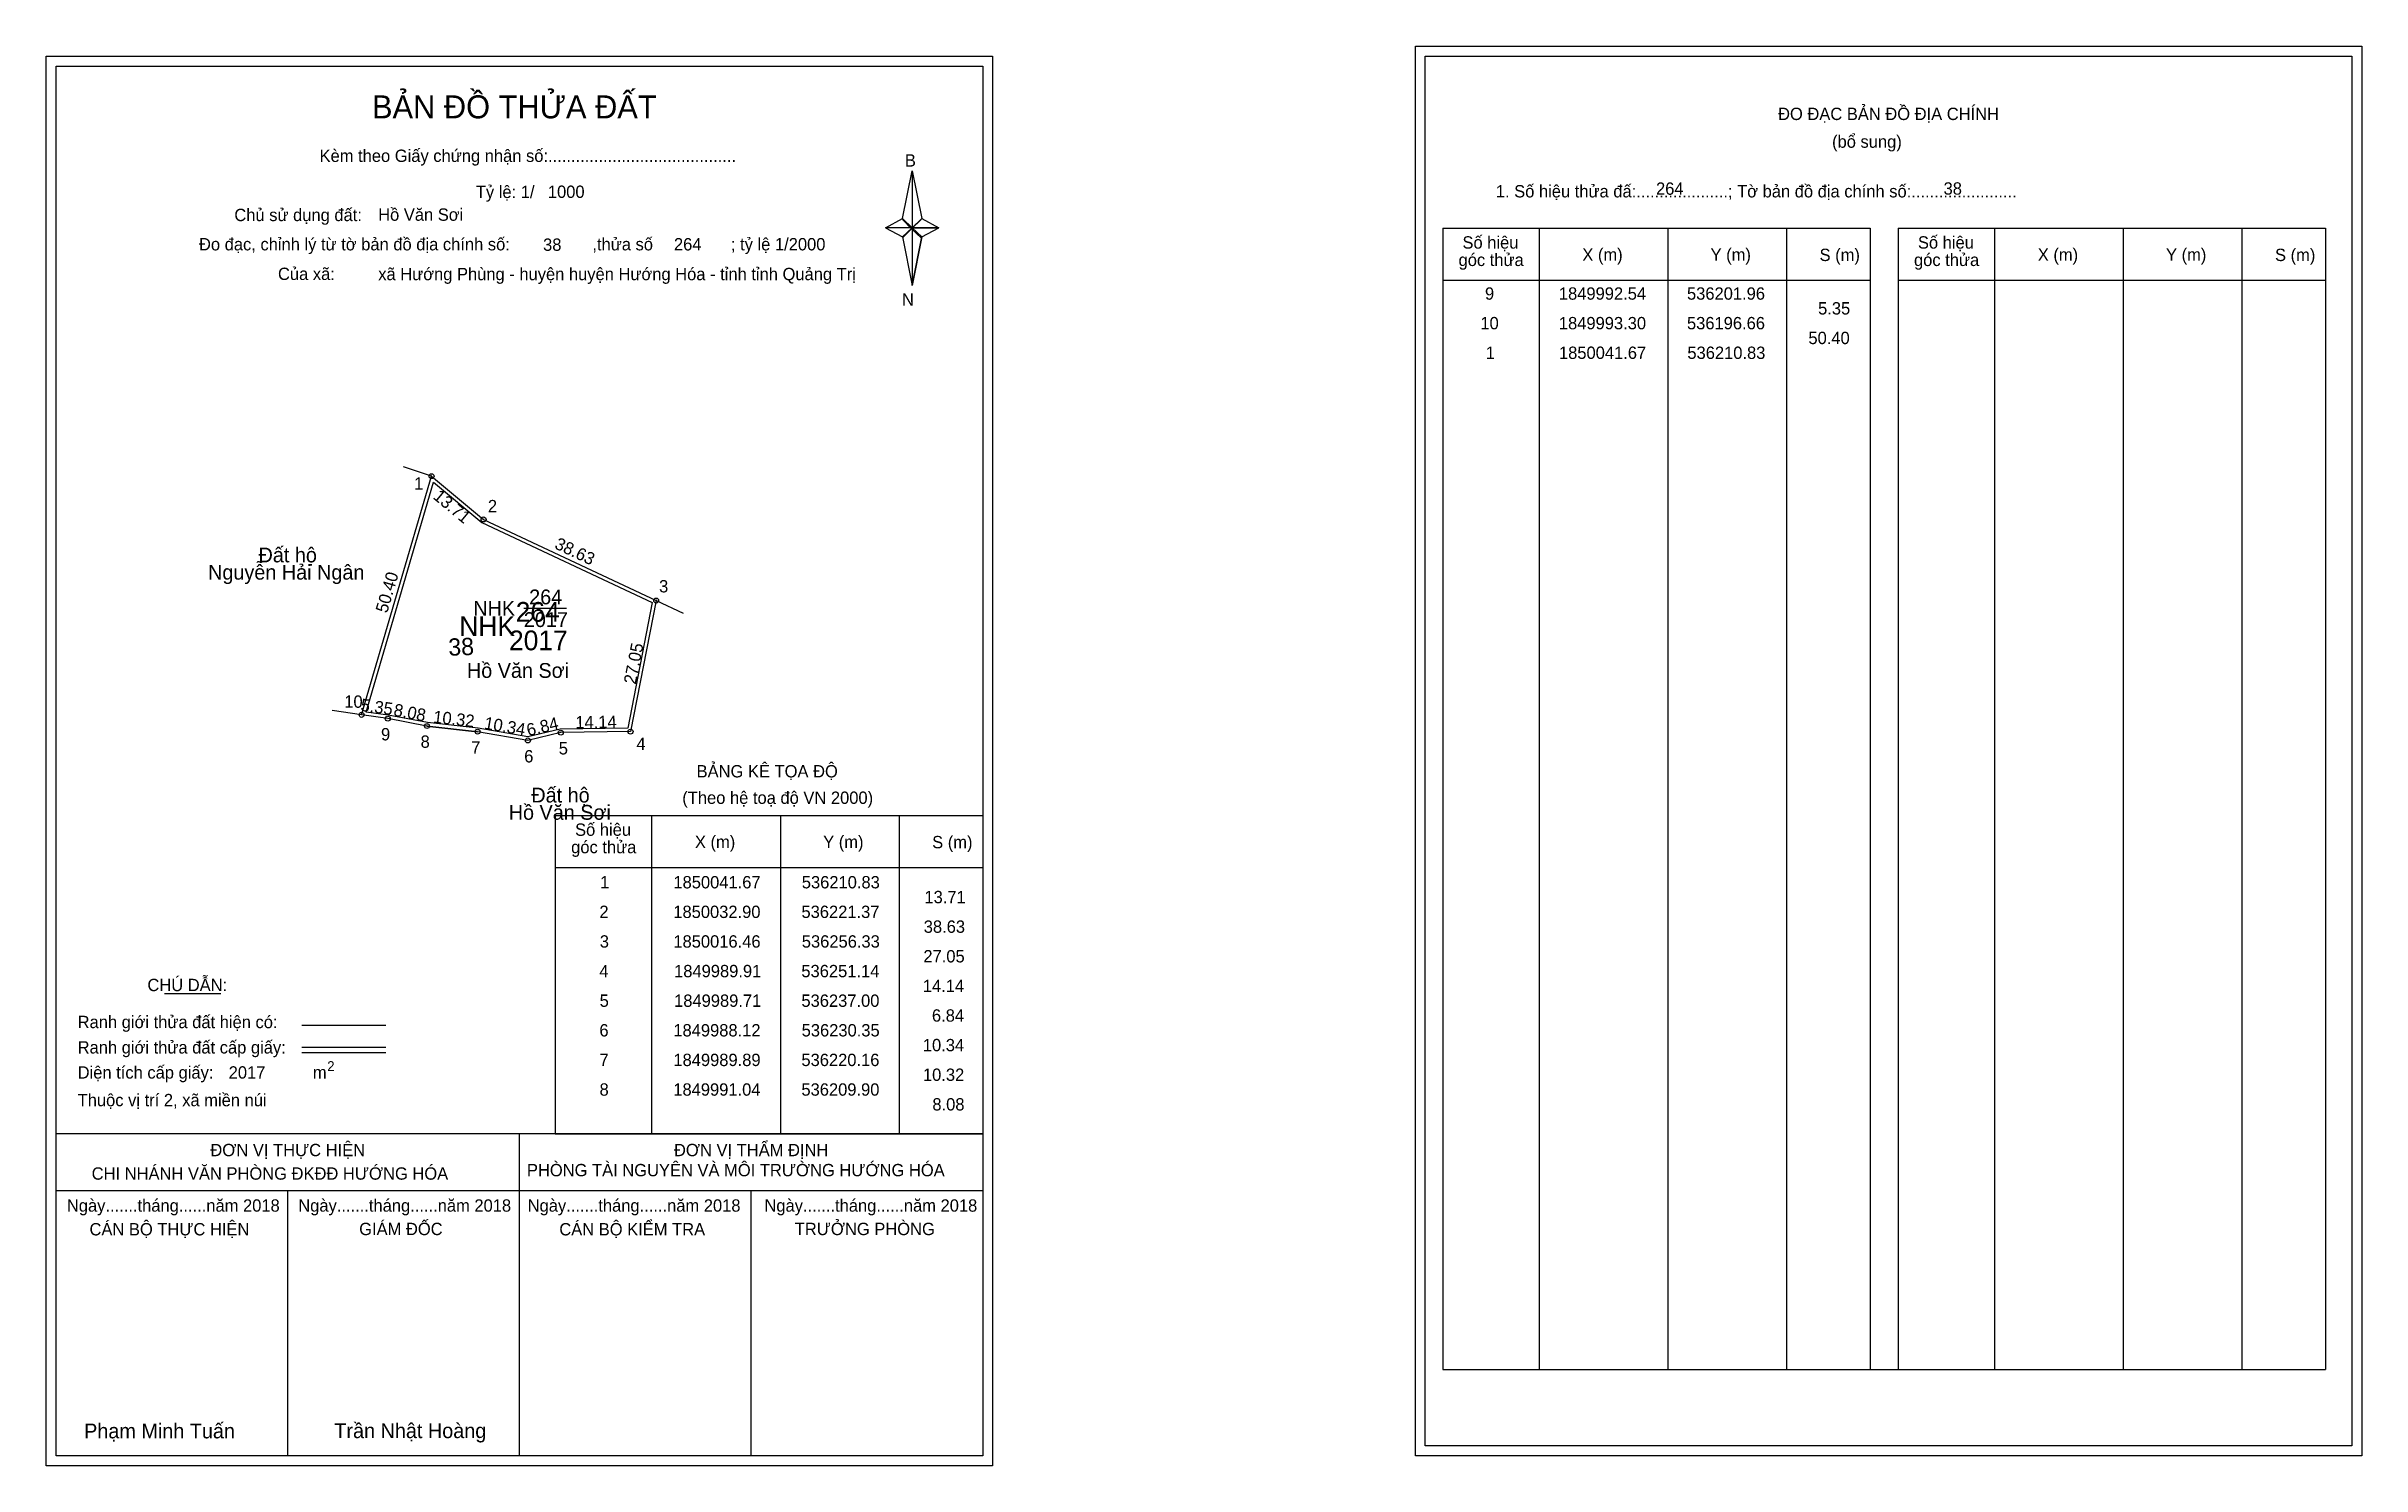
# Model space of a CAD drawing. Extents: x 536133 to 536602, y 1849841 to 1850129.
import ezdxf

# ---------------------------------------------------------------- set-up
doc = ezdxf.new("R2010")
doc.units = 0
for name, color, linetype in [('Level 1', 7, 'Continuous'), ('Level 10', 7, 'Continuous'), ('Level 11', 7, 'Continuous'), ('Level 13', 7, 'Continuous'), ('Level 2', 7, 'Continuous'), ('Level 27', 7, 'Continuous'), ('Level 3', 7, 'Continuous'), ('Level 36', 7, 'Continuous'), ('Level 4', 7, 'Continuous'), ('Level 49', 7, 'Continuous'), ('Level 5', 7, 'Continuous'), ('Level 53', 7, 'Continuous'), ('Level 55', 7, 'Continuous'), ('Level 6', 7, 'Continuous'), ('Level 63', 7, 'Continuous'), ('Level 7', 7, 'Continuous'), ('Level 9', 7, 'Continuous')]:
    doc.layers.add(name, color=color, linetype=linetype)

msp = doc.modelspace()

# ---------------------------------------------------------------- linework, layer by layer
at = {"layer": 'Level 1'}
for p, q in [((536134.79, 1850124.76), (536134.79, 1850124.76)), ((536412.11, 1850126.76), (536412.11, 1850126.76)), ((536306.21, 1850093.88), (536308.18, 1850103.52)), ((536308.18, 1850103.52), (536308.18, 1850091.99)), ((536308.18, 1850103.52), (536310.15, 1850093.88)), ((536302.77, 1850091.99), (536306.21, 1850093.88)), ((536306.21, 1850093.88), (536308.18, 1850091.99)), ((536308.03, 1850091.77), (536306.21, 1850093.66)), ((536308.18, 1850091.99), (536306.21, 1850090.15)), ((536308.03, 1850091.77), (536306.21, 1850089.93)), ((536306.21, 1850089.93), (536308.03, 1850091.77)), ((536306.21, 1850090.15), (536308.18, 1850080.29)), ((536310, 1850093.66), (536308.03, 1850091.77)), ((536308.03, 1850091.77), (536310, 1850093.66)), ((536310, 1850089.93), (536308.03, 1850091.77)), ((536310.15, 1850093.88), (536308.18, 1850091.99)), ((536308.18, 1850091.99), (536308.18, 1850080.29)), ((536308.18, 1850091.99), (536313.59, 1850091.99)), ((536308.18, 1850091.99), (536310.15, 1850090.15)), ((536310.15, 1850090.15), (536308.18, 1850080.29)), ((536310.15, 1850090.15), (536313.59, 1850091.99)), ((536415.65, 1850091.9), (536502.25, 1850091.9)), ((536435.24, 1849860.64), (536435.24, 1850091.9)), ((536461.31, 1849860.64), (536461.31, 1850091.9)), ((536485.28, 1850091.9), (536485.28, 1849860.64)), ((536502.25, 1850091.9), (536502.25, 1849860.64)), ((536507.9, 1850091.9), (536594.51, 1850091.9)), ((536527.49, 1849860.64), (536527.49, 1850091.9)), ((536553.57, 1849860.64), (536553.57, 1850091.9)), ((536577.54, 1850091.9), (536577.54, 1849860.64)), ((536594.51, 1850091.9), (536594.51, 1849860.64)), ((536415.65, 1850081.38), (536502.25, 1850081.38)), ((536507.9, 1850081.38), (536594.51, 1850081.38)), ((536235.89, 1849972.93), (536322.49, 1849972.93)), ((536255.48, 1849908.41), (536255.48, 1849972.93)), ((536281.55, 1849908.41), (536281.55, 1849972.93)), ((536305.52, 1849972.93), (536305.52, 1849908.41)), ((536235.89, 1849962.4), (536322.49, 1849962.4)), ((536156.71, 1849936.82), (536168.11, 1849936.82)), ((536184.57, 1849930.42), (536201.59, 1849930.42)), ((536184.57, 1849925.97), (536201.59, 1849925.97)), ((536184.57, 1849924.88), (536201.59, 1849924.88)), ((536241.62, 1849908.41), (536134.79, 1849908.41)), ((536322.49, 1849908.41), (536217.65, 1849908.41)), ((536228.64, 1849843.18), (536228.64, 1849908.41)), ((536235.89, 1849908.4), (536322.49, 1849908.4)), ((536322.49, 1849896.86), (536134.79, 1849896.86)), ((536181.71, 1849843.18), (536181.71, 1849896.86)), ((536275.56, 1849843.18), (536275.56, 1849896.86)), ((536415.65, 1849860.64), (536594.51, 1849860.64)), ((536322.49, 1849843.18), (536322.49, 1849843.18)), ((536599.81, 1849845.18), (536599.81, 1849845.18))]:
    msp.add_line(p, q, dxfattribs=at)
for points in [[(536306.21, 1850093.88), (536308.18, 1850103.52), (536308.18, 1850091.99)], [(536302.77, 1850091.99), (536306.21, 1850090.15), (536308.18, 1850091.99)], [(536308.18, 1850091.99), (536310.15, 1850093.88), (536313.59, 1850091.99)], [(536308.18, 1850091.99), (536308.18, 1850080.29), (536310.15, 1850090.15)]]:
    msp.add_lwpolyline(points, close=True, dxfattribs=at)
at = {"layer": 'Level 10'}
for p, q in [((536209.9, 1849991.04), (536220.16, 1849989.89)), ((536230.35, 1849988.12), (536220.16, 1849989.89)), ((536251.14, 1849989.91), (536237, 1849989.71))]:
    msp.add_line(p, q, dxfattribs=at)
for points in [[(536251.14, 1849989.91), (536237, 1849989.71), (536230.35, 1849988.12), (536220.16, 1849989.89), (536209.9, 1849991.04), (536201.96, 1849992.54), (536196.66, 1849993.3), (536210.83, 1850041.67), (536221.37, 1850032.9), (536256.33, 1850016.46)], [(536250.56, 1849990.6), (536236.91, 1849990.41), (536230.33, 1849988.83), (536220.26, 1849990.58), (536210, 1849991.73), (536202.07, 1849993.23), (536197.56, 1849993.88), (536211.2, 1850040.45), (536220.99, 1850032.3), (536255.54, 1850016.06)]]:
    msp.add_lwpolyline(points, close=True, dxfattribs=at)
at = {"layer": 'Level 11'}
for centre in [(536210.83, 1850041.67), (536221.37, 1850032.9), (536256.33, 1850016.46), (536196.66, 1849993.3), (536201.96, 1849992.54), (536209.9, 1849991.04), (536220.16, 1849989.89), (536230.35, 1849988.12), (536237, 1849989.71), (536251.14, 1849989.91), (536251.14, 1849989.91)]:
    msp.add_circle(centre, 0.5, dxfattribs=at)
at = {"layer": 'Level 27'}
for p, q in [((536210.83, 1850041.67), (536205.14, 1850043.58)), ((536256.33, 1850016.46), (536261.77, 1850013.92)), ((536196.66, 1849993.3), (536190.72, 1849994.17))]:
    msp.add_line(p, q, dxfattribs=at)
at = {"layer": 'Level 3'}
for p, q in [((536415.65, 1850091.9), (536415.65, 1849860.64)), ((536507.9, 1850091.9), (536507.9, 1849860.64)), ((536235.89, 1849972.93), (536235.89, 1849908.41))]:
    msp.add_line(p, q, dxfattribs=at)
at = {"layer": 'Level 63'}
for points in [[(536410.12, 1850128.76), (536601.82, 1850128.76), (536601.82, 1849843.18), (536410.12, 1849843.18)], [(536132.79, 1850126.76), (536324.49, 1850126.76), (536324.49, 1849841.18), (536132.79, 1849841.18)], [(536134.79, 1850124.76), (536322.49, 1850124.76), (536322.49, 1849843.18), (536134.79, 1849843.18)], [(536412.12, 1850126.76), (536599.82, 1850126.76), (536599.82, 1849845.18), (536412.12, 1849845.18)]]:
    msp.add_lwpolyline(points, close=True, dxfattribs=at)
at = {"layer": 'Level 9'}
msp.add_line((536229.51, 1850014.9), (536238.19, 1850014.9), dxfattribs=at)

# ---------------------------------------------------------------- texts
at = {"layer": 'Level 1'}
for s, height, p in [('BẢN ĐỒ THỬA ĐẤT', 4.6657, (536198.76, 1850114.16)), ('ĐO ĐẠC BẢN ĐỒ ĐỊA CHÍNH', 2.5, (536483.59, 1850113.82)), ('Kèm theo Giấy chứng nhận số:.........................................', 2.5, (536188.14, 1850105.33)), ('(bổ sung)', 2.5, (536494.53, 1850108.2)), ('B', 2.5, (536306.72, 1850104.39)), ('1. Số hiệu thửa đấ:....................; Tờ bản đồ địa chính số:.......................', 2.5, (536426.42, 1850098.14)), ('Chủ sử dụng đất:', 2.5, (536170.88, 1850093.34)), ('Đo đạc, chỉnh lý từ tờ bản đồ địa chính số:                  ,thửa số                 ; tỷ lệ 1/2000', 2.5, (536163.72, 1850087.41)), ('Số hiệu', 2.5, (536419.66, 1850087.77)), ('Số hiệu', 2.5, (536511.92, 1850087.77)), ('góc thửa', 2.5, (536418.87, 1850084.24)), ('X (m)', 2.5, (536443.94, 1850085.3)), ('Y (m)', 2.5, (536469.92, 1850085.3)), ('S (m)', 2.5, (536492, 1850085.25)), ('góc thửa', 2.5, (536511.13, 1850084.24)), ('X (m)', 2.5, (536536.2, 1850085.3)), ('Y (m)', 2.5, (536562.18, 1850085.3)), ('S (m)', 2.5, (536584.26, 1850085.25)), ('Của xã:', 2.5, (536179.72, 1850081.41)), ('N', 2.5, (536306.12, 1850076.22)), ('BẢNG KÊ TỌA ĐỘ', 2.5, (536264.52, 1849980.63)), ('(Theo hệ toạ độ VN 2000)', 2.5, (536261.62, 1849975.27)), ('góc thửa', 2.5, (536239.11, 1849965.27)), ('Số hiệu', 2.5, (536239.9, 1849968.8)), ('X (m)', 2.5, (536264.18, 1849966.32)), ('Y (m)', 2.5, (536290.16, 1849966.32)), ('S (m)', 2.5, (536312.24, 1849966.27)), ('CHÚ DẪN:', 2.5, (536153.27, 1849937.33)), ('Ranh giới thửa đất hiện có:', 2.5, (536139.14, 1849929.83)), ('Ranh giới thửa đất cấp giấy:', 2.5, (536139.14, 1849924.69)), ('Diện tích cấp giấy:', 2.5, (536139.14, 1849919.61)), ('m', 2.5, (536186.79, 1849919.63)), ('2', 2, (536189.69, 1849921.14)), ('Thuộc vị trí 2, xã miền núi', 2.5, (536139.14, 1849914.01)), ('ĐƠN VỊ THỰC HIỆN', 2.5, (536166.02, 1849903.89)), ('ĐƠN VỊ THẨM ĐỊNH', 2.5, (536259.93, 1849903.89)), ('CHI NHÁNH VĂN PHÒNG ĐKĐĐ HƯỚNG HÓA', 2.5, (536141.98, 1849899.13)), ('PHÒNG TÀI NGUYÊN VÀ MÔI TRƯỜNG HƯỚNG HÓA', 2.5, (536230.15, 1849899.82)), ('Ngày.......tháng......năm 2018', 2.5, (536136.96, 1849892.65)), ('Ngày.......tháng......năm 2018', 2.5, (536183.83, 1849892.65)), ('Ngày.......tháng......năm 2018', 2.5, (536230.3, 1849892.65)), ('Ngày.......tháng......năm 2018', 2.5, (536278.26, 1849892.65)), ('CÁN BỘ THỰC HIỆN', 2.5, (536141.54, 1849887.84)), ('GIÁM ĐỐC', 2.5, (536196.17, 1849887.9)), ('CÁN BỘ KIỂM TRA', 2.5, (536236.71, 1849887.84)), ('TRƯỞNG PHÒNG', 2.5, (536284.4, 1849887.9)), ('Trần Nhật Hoàng', 3, (536191.14, 1849846.77)), ('Phạm Minh Tuấn', 3, (536140.45, 1849846.72))]:
    msp.add_text(s, height=height, dxfattribs=at).set_placement(p)
at = {"layer": 'Level 11'}
msp.add_text('Tỷ lệ: 1/', height=2.5, dxfattribs=at).set_placement((536219.8, 1850098.02))
at = {"layer": 'Level 13'}
for s, p in [('NHK', (536219.28, 1850013.4)), ('264', (536230.6, 1850015.7)), ('2017', (536229.52, 1850011.1))]:
    msp.add_text(s, height=3, dxfattribs=at).set_placement(p)
at = {"layer": 'Level 2'}
msp.add_text('Hồ Văn Sơi', height=3, dxfattribs=at).set_placement((536217.99, 1850000.8))
at = {"layer": 'Level 3'}
msp.add_text('NHK', height=4, dxfattribs=at).set_placement((536216.44, 1850009.28))
at = {"layer": 'Level 36'}
for s, p in [('Nguyễn Hải Ngân', (536165.56, 1850020.7)), ('Đất hộ', (536175.78, 1850024.2)), ('Đất hộ', (536231.04, 1849975.55)), ('Hồ Văn Sơi', (536226.46, 1849972.05))]:
    msp.add_text(s, height=3, dxfattribs=at).set_placement(p)
at = {"layer": 'Level 4'}
msp.add_text('264', height=4, dxfattribs=at).set_placement((536227.88, 1850012.17))
at = {"layer": 'Level 49'}
for s, rotation, p in [('13.71', 320.2372, (536210.97, 1850037.26)), ('38.63', 334.8147, (536235.57, 1850027.11)), ('50.40', 73.672, (536201.83, 1850013.79)), ('27.05', 78.9393, (536252.18, 1849999.38)), ('5.35', 351.8396, (536196.35, 1849994.15)), ('8.08', 349.3019, (536203.01, 1849993.16)), ('10.32', 353.6047, (536211.07, 1849991.71)), ('10.34', 350.1461, (536221.36, 1849990.49)), ('6.84', 13.4468, (536230.41, 1849988.96)), ('14.14', 0.8104, (536239.97, 1849990.55))]:
    msp.add_text(s, height=2.5, rotation=rotation, dxfattribs=at).set_placement(p)
at = {"layer": 'Level 5'}
msp.add_text('2017', height=4, dxfattribs=at).set_placement((536226.52, 1850006.39))
at = {"layer": 'Level 53'}
for s, p in [('9', (536424.22, 1850077.42)), ('1849992.54', (536439.19, 1850077.42)), ('536201.96', (536465.14, 1850077.42)), ('5.35', (536491.7, 1850074.42)), ('10', (536423.29, 1850071.42)), ('1849993.30', (536439.19, 1850071.42)), ('536196.66', (536465.14, 1850071.42)), ('50.40', (536489.74, 1850068.42)), ('1', (536424.37, 1850065.42)), ('1850041.67', (536439.21, 1850065.42)), ('536210.83', (536465.22, 1850065.42)), ('1', (536244.98, 1849958.15)), ('1850041.67', (536259.82, 1849958.15)), ('536210.83', (536285.83, 1849958.15)), ('2', (536244.83, 1849952.15)), ('1850032.90', (536259.8, 1849952.15)), ('536221.37', (536285.76, 1849952.15)), ('13.71', (536310.67, 1849955.15)), ('3', (536244.91, 1849946.15)), ('1850016.46', (536259.81, 1849946.15)), ('536256.33', (536285.83, 1849946.15)), ('38.63', (536310.53, 1849949.15)), ('27.05', (536310.46, 1849943.15)), ('4', (536244.82, 1849940.15)), ('1849989.91', (536259.96, 1849940.15)), ('536251.14', (536285.74, 1849940.15)), ('14.14', (536310.35, 1849937.15)), ('5', (536244.88, 1849934.15)), ('1849989.71', (536259.96, 1849934.15)), ('536237.00', (536285.75, 1849934.15)), ('6', (536244.83, 1849928.15)), ('1849988.12', (536259.81, 1849928.15)), ('536230.35', (536285.8, 1849928.15)), ('6.84', (536312.19, 1849931.15)), ('10.34', (536310.35, 1849925.15)), ('7', (536244.84, 1849922.15)), ('1849989.89', (536259.82, 1849922.15)), ('536220.16', (536285.75, 1849922.15)), ('10.32', (536310.37, 1849919.15)), ('8', (536244.86, 1849916.15)), ('1849991.04', (536259.8, 1849916.15)), ('536209.90', (536285.75, 1849916.15)), ('8.08', (536312.28, 1849913.15))]:
    msp.add_text(s, height=2.5, dxfattribs=at).set_placement(p)
at = {"layer": 'Level 55'}
for s, height, p in [('1', 0.4, (536210.72, 1850041.67)), ('0', 0.11, (536210.79, 1850041.56)), ('0', 0.11, (536210.79, 1850041.56)), ('0', 0.11, (536210.79, 1850041.56)), ('2', 0.4, (536221.23, 1850032.9)), ('0', 0.11, (536221.33, 1850032.79)), ('3', 0.4, (536256.21, 1850016.46)), ('0', 0.11, (536256.29, 1850016.35)), ('0', 0.11, (536256.29, 1850016.35)), ('0', 0.11, (536256.29, 1850016.35)), ('10', 0.4, (536196.38, 1849993.3)), ('0', 0.11, (536196.62, 1849993.19)), ('0', 0.11, (536196.62, 1849993.19)), ('0', 0.11, (536196.62, 1849993.19)), ('0', 0.11, (536196.62, 1849993.19)), ('9', 0.4, (536201.82, 1849992.54)), ('0', 0.11, (536201.92, 1849992.43)), ('0', 0.11, (536201.92, 1849992.43)), ('8', 0.4, (536209.77, 1849991.04)), ('0', 0.11, (536209.86, 1849990.93)), ('0', 0.11, (536209.86, 1849990.93)), ('7', 0.4, (536220.03, 1849989.89)), ('0', 0.11, (536220.12, 1849989.78)), ('0', 0.11, (536220.12, 1849989.78)), ('6', 0.4, (536230.21, 1849988.12)), ('0', 0.11, (536230.31, 1849988.01)), ('0', 0.11, (536230.31, 1849988.01)), ('5', 0.4, (536236.87, 1849989.71)), ('0', 0.11, (536236.96, 1849989.6)), ('0', 0.11, (536236.96, 1849989.6)), ('4', 0.4, (536251, 1849989.91)), ('0', 0.11, (536251.1, 1849989.8)), ('0', 0.11, (536251.1, 1849989.8))]:
    msp.add_text(s, height=height, dxfattribs=at).set_placement(p)
at = {"layer": 'Level 6'}
for s, p in [('1000', (536234.39, 1850098.04)), ('264', (536458.87, 1850098.68)), ('38', (536517.12, 1850098.7)), ('Hồ Văn Sơi', (536200.01, 1850093.41)), ('38', (536233.42, 1850087.32)), ('264', (536259.93, 1850087.4)), ('xã Hướng Phùng - huyện huyện Hướng Hóa - tỉnh tỉnh Quảng Trị', (536200.03, 1850081.37)), ('2017', (536169.73, 1849919.61))]:
    msp.add_text(s, height=2.5, dxfattribs=at).set_placement(p)
at = {"layer": 'Level 7'}
msp.add_text('38', height=3.5, rotation=2, dxfattribs=at).set_placement((536214.28, 1850005.27))
at = {"layer": 'Level 9'}
for s, p in [('1', (536207.3, 1850038.94)), ('2', (536222.24, 1850034.35)), ('3', (536256.92, 1850018.11)), ('10', (536193.15, 1849994.74)), ('9', (536200.59, 1849988.13)), ('8', (536208.61, 1849986.63)), ('7', (536218.87, 1849985.47)), ('6', (536229.6, 1849983.67)), ('5', (536236.6, 1849985.28)), ('4', (536252.33, 1849986.2))]:
    msp.add_text(s, height=2.5, dxfattribs=at).set_placement(p)

doc.saveas('drawing.dxf')
